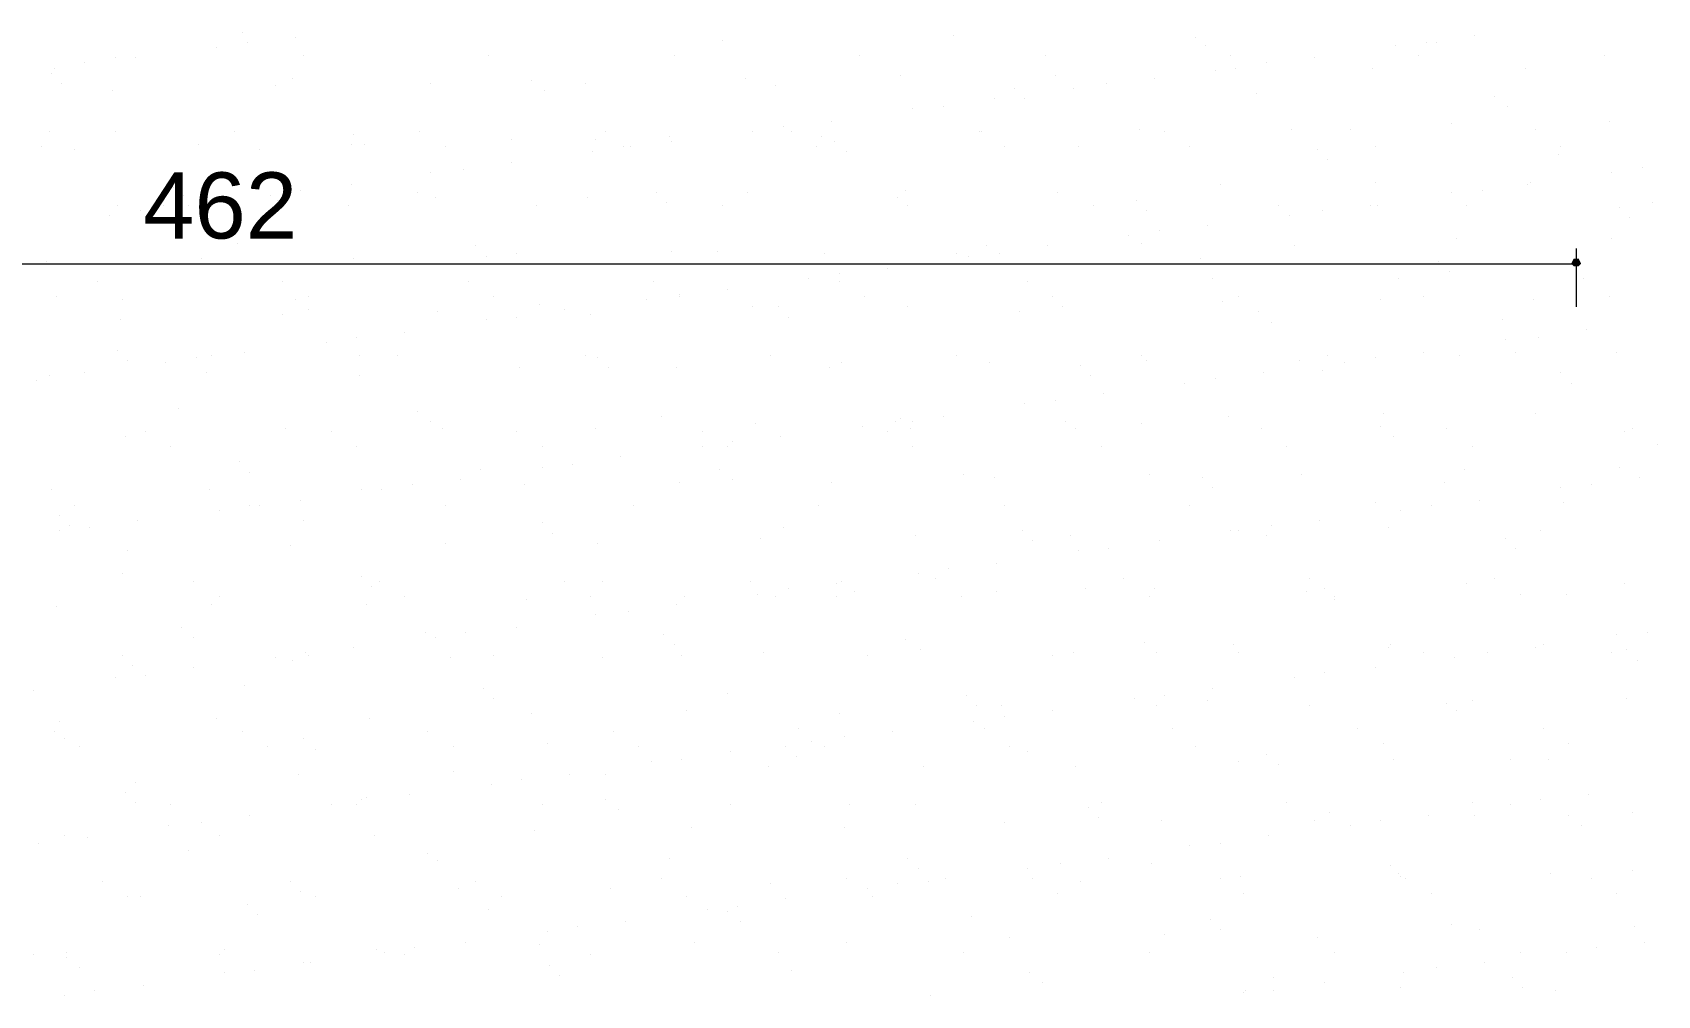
# Model space of a CAD drawing. Header units: millimetres. Extents: x 51.3 to 71.5, y 31.8 to 61.9.
# Drawn here: x 61.428 to 64.193, y 44.169 to 45.807 of the extents above; entities that cross this region are included whole.
import ezdxf

# ---------------------------------------------------------------- set-up
doc = ezdxf.new("R2010")
doc.units = ezdxf.units.MM
for name, color, linetype in [('PDF_0', 7, 'Continuous'), ('PDF_COTAS', 1, 'Continuous'), ('PDF_Texto', 7, 'Continuous')]:
    doc.layers.add(name, color=color, linetype=linetype)
doc.layers.add('PDF_Vegetação', color=7, linetype='Continuous', true_color=0x00dd37)
doc.styles.add('PDF Arial', font='arial.ttf')

msp = doc.modelspace()

# ---------------------------------------------------------------- hatches: boundary and pattern name
at = {"layer": 'PDF_0', "transparency": 33554559}
msp.add_hatch(color=1, dxfattribs=at).paths.add_polyline_path([(64.0637, 45.4138), (64.0594, 45.4225), (64.0507, 45.4225), (64.0464, 45.4138), (64.0507, 45.4095), (64.0594, 45.4095)])

# ---------------------------------------------------------------- linework, layer by layer
at = {"layer": 'PDF_COTAS', "lineweight": 5}
for points in [[(64.0551, 45.4398), (64.0551, 45.3403)], [(59.4288, 45.4138), (64.0551, 45.4138)]]:
    msp.add_lwpolyline(points, dxfattribs=at)
at = {"layer": 'PDF_Vegetação', "lineweight": 5}
for points in [[(61.7852, 45.8073), (61.7852, 45.8073)], [(61.7938, 45.79), (61.7938, 45.79)], [(61.876, 45.7986), (61.876, 45.7986)], [(62.6023, 45.7943), (62.6023, 45.7943)], [(62.9958, 45.803), (62.9958, 45.803)], [(63.4065, 45.7986), (63.4065, 45.7986)], [(63.8, 45.79), (63.8, 45.79)], [(63.8173, 45.79), (63.8173, 45.79)], [(63.8821, 45.803), (63.8821, 45.803)], [(61.569, 45.764), (61.569, 45.764)], [(61.6036, 45.764), (61.6036, 45.764)], [(61.7419, 45.7813), (61.7419, 45.7813)], [(61.8889, 45.7684), (61.8889, 45.7684)], [(62.2046, 45.7684), (62.2046, 45.7684)], [(62.5202, 45.7684), (62.5202, 45.7684)], [(62.8358, 45.7684), (62.8358, 45.7684)], [(63.1514, 45.7684), (63.1514, 45.7684)], [(63.4238, 45.7857), (63.4238, 45.7857)], [(63.4671, 45.7684), (63.4671, 45.7684)], [(63.6097, 45.764), (63.6097, 45.764)], [(63.7481, 45.7857), (63.7481, 45.7857)], [(63.787, 45.7684), (63.787, 45.7684)], [(64.1026, 45.7684), (64.1026, 45.7684)], [(61.4609, 45.7381), (61.4609, 45.7381)], [(61.4652, 45.7467), (61.4652, 45.7467)], [(61.5171, 45.7554), (61.5171, 45.7554)], [(62.905, 45.7338), (62.905, 45.7338)], [(63.1687, 45.7338), (63.1687, 45.7338)], [(63.4411, 45.7424), (63.4411, 45.7424)], [(63.4757, 45.7467), (63.4757, 45.7467)], [(63.5276, 45.7554), (63.5276, 45.7554)], [(63.7092, 45.7467), (63.7092, 45.7467)], [(63.9686, 45.7467), (63.9686, 45.7467)], [(61.4782, 45.7208), (61.4782, 45.7208)], [(61.5647, 45.7078), (61.5647, 45.7078)], [(61.8414, 45.7165), (61.8414, 45.7165)], [(61.8716, 45.7295), (61.8716, 45.7295)], [(62.1051, 45.7208), (62.1051, 45.7208)], [(62.2781, 45.7251), (62.2781, 45.7251)], [(62.2997, 45.7078), (62.2997, 45.7078)], [(62.3689, 45.7208), (62.3689, 45.7208)], [(62.6412, 45.7295), (62.6412, 45.7295)], [(62.6931, 45.7165), (62.6931, 45.7165)], [(63.0995, 45.7122), (63.0995, 45.7122)], [(63.199, 45.7122), (63.199, 45.7122)], [(63.2552, 45.7208), (63.2552, 45.7208)], [(63.3373, 45.7295), (63.3373, 45.7295)], [(62.9266, 45.6776), (62.9266, 45.6776)], [(62.9785, 45.6819), (62.9785, 45.6819)], [(63.065, 45.6949), (63.065, 45.6949)], [(63.1168, 45.6949), (63.1168, 45.6949)], [(63.5103, 45.7035), (63.5103, 45.7035)], [(63.9167, 45.6992), (63.9167, 45.6992)], [(63.9383, 45.6819), (63.9383, 45.6819)], [(62.7883, 45.656), (62.7883, 45.656)], [(63.8432, 45.6516), (63.8432, 45.6516)], [(64.1113, 45.656), (64.1113, 45.656)], [(61.4566, 45.6387), (61.4566, 45.6387)], [(61.569, 45.6387), (61.569, 45.6387)], [(61.7722, 45.6387), (61.7722, 45.6387)], [(61.9754, 45.6343), (61.9754, 45.6343)], [(62.0878, 45.6387), (62.0878, 45.6387)], [(62.2435, 45.6257), (62.2435, 45.6257)], [(62.3862, 45.6257), (62.3862, 45.6257)], [(62.4035, 45.6387), (62.4035, 45.6387)], [(62.5115, 45.63), (62.5115, 45.63)], [(62.6542, 45.6387), (62.6542, 45.6387)], [(62.7061, 45.6473), (62.7061, 45.6473)], [(62.7191, 45.6387), (62.7191, 45.6387)], [(62.771, 45.63), (62.771, 45.63)], [(63.039, 45.6387), (63.039, 45.6387)], [(63.0433, 45.6387), (63.0433, 45.6387)], [(63.3114, 45.643), (63.3114, 45.643)], [(63.3546, 45.6387), (63.3546, 45.6387)], [(63.5708, 45.643), (63.5708, 45.643)], [(63.6703, 45.643), (63.6703, 45.643)], [(63.9859, 45.643), (63.9859, 45.643)], [(61.4436, 45.6127), (61.4436, 45.6127)], [(61.4998, 45.6084), (61.4998, 45.6084)], [(61.7117, 45.617), (61.7117, 45.617)], [(61.8154, 45.6084), (61.8154, 45.6084)], [(61.9711, 45.617), (61.9711, 45.617)], [(61.9927, 45.617), (61.9927, 45.617)], [(62.1311, 45.6127), (62.1311, 45.6127)], [(62.3818, 45.6041), (62.3818, 45.6041)], [(62.4337, 45.6127), (62.4337, 45.6127)], [(62.4467, 45.6127), (62.4467, 45.6127)], [(62.5159, 45.6214), (62.5159, 45.6214)], [(62.7623, 45.6127), (62.7623, 45.6127)], [(62.7926, 45.6214), (62.7926, 45.6214)], [(62.8142, 45.6041), (62.8142, 45.6041)], [(63.0823, 45.6127), (63.0823, 45.6127)], [(63.2076, 45.6127), (63.2076, 45.6127)], [(63.3979, 45.6127), (63.3979, 45.6127)], [(63.6141, 45.6084), (63.6141, 45.6084)], [(63.7135, 45.6127), (63.7135, 45.6127)], [(64.0248, 45.5997), (64.0248, 45.5997)], [(64.0291, 45.6127), (64.0291, 45.6127)], [(62.1051, 45.5695), (62.1051, 45.5695)], [(62.1613, 45.5738), (62.1613, 45.5738)], [(62.2435, 45.5868), (62.2435, 45.5868)], [(63.6314, 45.5911), (63.6314, 45.5911)], [(64.1156, 45.5695), (64.1156, 45.5695)], [(64.1675, 45.5781), (64.1675, 45.5781)], [(61.6684, 45.5435), (61.6684, 45.5435)], [(61.8846, 45.5392), (61.8846, 45.5392)], [(61.9711, 45.5479), (61.9711, 45.5479)], [(62.9136, 45.5392), (62.9136, 45.5392)], [(63.4498, 45.5479), (63.4498, 45.5479)], [(63.7135, 45.5522), (63.7135, 45.5522)], [(63.8951, 45.5392), (63.8951, 45.5392)], [(63.9729, 45.5479), (63.9729, 45.5479)], [(63.9772, 45.5522), (63.9772, 45.5522)], [(61.5733, 45.5133), (61.5733, 45.5133)], [(61.6511, 45.5133), (61.6511, 45.5133)], [(61.6857, 45.5306), (61.6857, 45.5306)], [(61.6944, 45.5133), (61.6944, 45.5133)], [(61.8327, 45.5306), (61.8327, 45.5306)], [(61.8457, 45.5219), (61.8457, 45.5219)], [(61.9668, 45.5133), (61.9668, 45.5133)], [(62.0835, 45.5349), (62.0835, 45.5349)], [(62.1138, 45.5262), (62.1138, 45.5262)], [(62.2867, 45.5133), (62.2867, 45.5133)], [(62.3732, 45.5262), (62.3732, 45.5262)], [(62.4899, 45.5349), (62.4899, 45.5349)], [(62.5072, 45.5176), (62.5072, 45.5176)], [(62.6023, 45.5133), (62.6023, 45.5133)], [(62.6456, 45.5349), (62.6456, 45.5349)], [(62.9007, 45.5262), (62.9007, 45.5262)], [(62.918, 45.5133), (62.918, 45.5133)], [(63.1731, 45.5349), (63.1731, 45.5349)], [(63.2336, 45.5133), (63.2336, 45.5133)], [(63.3071, 45.5219), (63.3071, 45.5219)], [(63.5492, 45.5133), (63.5492, 45.5133)], [(63.7049, 45.5133), (63.7049, 45.5133)], [(63.7178, 45.5133), (63.7178, 45.5133)], [(63.8432, 45.5349), (63.8432, 45.5349)], [(63.8692, 45.5133), (63.8692, 45.5133)], [(64.1848, 45.5176), (64.1848, 45.5176)], [(61.5603, 45.496), (61.5603, 45.496)], [(61.6122, 45.5046), (61.6122, 45.5046)], [(63.3244, 45.5046), (63.3244, 45.5046)], [(63.5665, 45.496), (63.5665, 45.496)], [(63.6227, 45.5046), (63.6227, 45.5046)], [(64.1286, 45.5089), (64.1286, 45.5089)], [(64.1459, 45.4917), (64.1459, 45.4917)], [(63.2941, 45.4614), (63.2941, 45.4614)], [(63.346, 45.47), (63.346, 45.47)], [(63.4281, 45.4787), (63.4281, 45.4787)], [(63.8519, 45.4571), (63.8519, 45.4571)], [(64.1156, 45.4571), (64.1156, 45.4571)], [(61.7765, 45.4484), (61.7765, 45.4484)], [(62.1829, 45.4441), (62.1829, 45.4441)], [(62.2521, 45.4311), (62.2521, 45.4311)], [(62.5159, 45.4354), (62.5159, 45.4354)], [(62.5937, 45.4354), (62.5937, 45.4354)], [(62.7753, 45.4311), (62.7753, 45.4311)], [(63.0001, 45.4311), (63.0001, 45.4311)], [(63.052, 45.4441), (63.052, 45.4441)], [(63.0736, 45.4311), (63.0736, 45.4311)], [(63.1558, 45.4441), (63.1558, 45.4441)], [(63.3157, 45.4484), (63.3157, 45.4484)], [(63.5751, 45.4441), (63.5751, 45.4441)], [(61.4523, 45.4182), (61.4523, 45.4182)], [(61.716, 45.4225), (61.716, 45.4225)], [(61.9754, 45.4225), (61.9754, 45.4225)], [(62.2002, 45.4268), (62.2002, 45.4268)], [(62.8834, 45.4052), (62.8834, 45.4052)], [(63.0217, 45.4268), (63.0217, 45.4268)], [(63.0217, 45.4138), (63.0217, 45.4138)], [(63.4152, 45.4225), (63.4152, 45.4225)], [(63.8216, 45.4182), (63.8216, 45.4182)], [(63.8389, 45.4009), (63.8389, 45.4009)], [(61.5387, 45.3836), (61.5387, 45.3836)], [(61.8544, 45.3836), (61.8544, 45.3836)], [(62.17, 45.3836), (62.17, 45.3836)], [(62.4856, 45.3836), (62.4856, 45.3836)], [(62.7493, 45.3879), (62.7493, 45.3879)], [(62.8012, 45.3965), (62.8012, 45.3965)], [(62.8012, 45.3836), (62.8012, 45.3836)], [(63.1212, 45.3836), (63.1212, 45.3836)], [(63.4368, 45.3879), (63.4368, 45.3879)], [(63.7524, 45.3879), (63.7524, 45.3879)], [(64.068, 45.3879), (64.068, 45.3879)], [(61.4696, 45.3576), (61.4696, 45.3576)], [(61.582, 45.3533), (61.582, 45.3533)], [(61.876, 45.3533), (61.876, 45.3533)], [(61.8976, 45.3576), (61.8976, 45.3576)], [(62.2132, 45.3576), (62.2132, 45.3576)], [(62.4726, 45.3533), (62.4726, 45.3533)], [(62.5288, 45.3619), (62.5288, 45.3619)], [(62.5288, 45.3576), (62.5288, 45.3576)], [(62.611, 45.3706), (62.611, 45.3706)], [(62.8445, 45.3576), (62.8445, 45.3576)], [(63.1644, 45.3576), (63.1644, 45.3576)], [(63.4541, 45.349), (63.4541, 45.349)], [(63.48, 45.3576), (63.48, 45.3576)], [(63.7221, 45.3533), (63.7221, 45.3533)], [(63.7956, 45.3576), (63.7956, 45.3576)], [(63.9816, 45.3533), (63.9816, 45.3533)], [(64.1113, 45.3576), (64.1113, 45.3576)], [(61.5776, 45.3187), (61.5776, 45.3187)], [(61.8544, 45.3274), (61.8544, 45.3274)], [(61.8976, 45.336), (61.8976, 45.336)], [(62.1181, 45.3317), (62.1181, 45.3317)], [(62.2002, 45.3187), (62.2002, 45.3187)], [(62.2521, 45.323), (62.2521, 45.323)], [(62.291, 45.3447), (62.291, 45.3447)], [(62.3343, 45.336), (62.3343, 45.336)], [(62.3775, 45.3274), (62.3775, 45.3274)], [(62.6542, 45.3403), (62.6542, 45.3403)], [(62.6975, 45.3403), (62.6975, 45.3403)], [(62.7147, 45.323), (62.7147, 45.323)], [(62.918, 45.3403), (62.918, 45.3403)], [(63.1082, 45.3317), (63.1082, 45.3317)], [(63.1817, 45.3403), (63.1817, 45.3403)], [(63.5146, 45.3317), (63.5146, 45.3317)], [(63.9297, 45.3187), (63.9297, 45.3187)], [(62.0619, 45.2971), (62.0619, 45.2971)], [(63.5362, 45.3144), (63.5362, 45.3144)], [(64.0724, 45.3014), (64.0724, 45.3014)], [(61.5733, 45.2668), (61.5733, 45.2668)], [(61.7895, 45.2625), (61.7895, 45.2625)], [(61.9279, 45.2798), (61.9279, 45.2798)], [(61.9797, 45.2884), (61.9797, 45.2884)], [(63.7956, 45.2625), (63.7956, 45.2625)], [(63.934, 45.2841), (63.934, 45.2841)], [(63.9513, 45.2625), (63.9513, 45.2625)], [(63.9902, 45.2884), (63.9902, 45.2884)], [(64.1242, 45.2625), (64.1242, 45.2625)], [(61.5906, 45.2495), (61.5906, 45.2495)], [(61.6555, 45.2452), (61.6555, 45.2452)], [(61.7074, 45.2539), (61.7074, 45.2539)], [(61.7333, 45.2582), (61.7333, 45.2582)], [(61.9841, 45.2582), (61.9841, 45.2582)], [(62.0489, 45.2582), (62.0489, 45.2582)], [(62.2564, 45.2366), (62.2564, 45.2366)], [(62.3689, 45.2582), (62.3689, 45.2582)], [(62.3905, 45.2539), (62.3905, 45.2539)], [(62.4078, 45.2366), (62.4078, 45.2366)], [(62.5245, 45.2366), (62.5245, 45.2366)], [(62.6845, 45.2582), (62.6845, 45.2582)], [(62.7839, 45.2366), (62.7839, 45.2366)], [(62.8055, 45.2452), (62.8055, 45.2452)], [(63.0001, 45.2582), (63.0001, 45.2582)], [(63.0563, 45.2452), (63.0563, 45.2452)], [(63.212, 45.2409), (63.212, 45.2409)], [(63.3157, 45.2582), (63.3157, 45.2582)], [(63.3244, 45.2495), (63.3244, 45.2495)], [(63.5838, 45.2495), (63.5838, 45.2495)], [(63.6314, 45.2582), (63.6314, 45.2582)], [(63.6616, 45.2452), (63.6616, 45.2452)], [(63.7135, 45.2539), (63.7135, 45.2539)], [(63.8562, 45.2582), (63.8562, 45.2582)], [(61.435, 45.2149), (61.435, 45.2149)], [(61.4566, 45.2236), (61.4566, 45.2236)], [(61.5171, 45.2279), (61.5171, 45.2279)], [(61.7246, 45.2279), (61.7246, 45.2279)], [(61.9841, 45.2236), (61.9841, 45.2236)], [(63.2293, 45.2236), (63.2293, 45.2236)], [(63.3892, 45.2106), (63.3892, 45.2106)], [(63.4411, 45.2193), (63.4411, 45.2193)], [(63.5233, 45.2279), (63.5233, 45.2279)], [(63.6227, 45.2322), (63.6227, 45.2322)], [(64.0291, 45.2279), (64.0291, 45.2279)], [(64.0464, 45.2106), (64.0464, 45.2106)], [(63.1687, 45.1804), (63.1687, 45.1804)], [(63.2509, 45.1933), (63.2509, 45.1933)], [(61.6771, 45.1674), (61.6771, 45.1674)], [(62.0835, 45.1631), (62.0835, 45.1631)], [(62.4986, 45.1544), (62.4986, 45.1544)], [(62.9785, 45.1544), (62.9785, 45.1544)], [(63.1168, 45.176), (63.1168, 45.176)], [(63.4627, 45.1544), (63.4627, 45.1544)], [(63.7265, 45.1587), (63.7265, 45.1587)], [(63.9859, 45.1587), (63.9859, 45.1587)], [(61.6209, 45.1285), (61.6209, 45.1285)], [(61.8587, 45.1328), (61.8587, 45.1328)], [(61.9365, 45.1285), (61.9365, 45.1285)], [(62.1051, 45.1458), (62.1051, 45.1458)], [(62.1267, 45.1328), (62.1267, 45.1328)], [(62.2521, 45.1285), (62.2521, 45.1285)], [(62.3862, 45.1328), (62.3862, 45.1328)], [(62.5677, 45.1285), (62.5677, 45.1285)], [(62.6585, 45.1414), (62.6585, 45.1414)], [(62.8401, 45.1371), (62.8401, 45.1371)], [(62.8834, 45.1285), (62.8834, 45.1285)], [(62.8963, 45.1458), (62.8963, 45.1458)], [(62.905, 45.1501), (62.905, 45.1501)], [(62.9223, 45.1328), (62.9223, 45.1328)], [(62.9266, 45.1458), (62.9266, 45.1458)], [(63.186, 45.1458), (63.186, 45.1458)], [(63.2033, 45.1328), (63.2033, 45.1328)], [(63.3157, 45.1414), (63.3157, 45.1414)], [(63.5189, 45.1328), (63.5189, 45.1328)], [(63.7221, 45.1371), (63.7221, 45.1371)], [(63.8346, 45.1328), (63.8346, 45.1328)], [(64.1372, 45.1285), (64.1372, 45.1285)], [(64.1502, 45.1328), (64.1502, 45.1328)], [(61.5863, 45.1198), (61.5863, 45.1198)], [(61.6641, 45.1025), (61.6641, 45.1025)], [(61.9797, 45.1025), (61.9797, 45.1025)], [(62.2954, 45.1025), (62.2954, 45.1025)], [(62.5677, 45.1025), (62.5677, 45.1025)], [(62.611, 45.1025), (62.611, 45.1025)], [(62.6196, 45.1112), (62.6196, 45.1112)], [(62.7018, 45.1198), (62.7018, 45.1198)], [(62.9266, 45.1025), (62.9266, 45.1025)], [(63.2466, 45.1025), (63.2466, 45.1025)], [(63.5622, 45.1025), (63.5622, 45.1025)], [(63.7438, 45.1198), (63.7438, 45.1198)], [(63.8778, 45.1025), (63.8778, 45.1025)], [(64.1934, 45.1069), (64.1934, 45.1069)], [(61.7809, 45.0766), (61.7809, 45.0766)], [(62.3472, 45.0723), (62.3472, 45.0723)], [(62.4294, 45.0852), (62.4294, 45.0852)], [(61.7981, 45.0593), (61.7981, 45.0593)], [(62.157, 45.0463), (62.157, 45.0463)], [(62.1916, 45.0636), (62.1916, 45.0636)], [(62.2954, 45.0679), (62.2954, 45.0679)], [(62.5288, 45.042), (62.5288, 45.042)], [(62.598, 45.0636), (62.598, 45.0636)], [(62.6196, 45.0463), (62.6196, 45.0463)], [(62.7883, 45.042), (62.7883, 45.042)], [(63.0131, 45.055), (63.0131, 45.055)], [(63.065, 45.0506), (63.065, 45.0506)], [(63.3287, 45.055), (63.3287, 45.055)], [(63.4195, 45.0506), (63.4195, 45.0506)], [(63.5881, 45.055), (63.5881, 45.055)], [(63.8302, 45.042), (63.8302, 45.042)], [(63.8648, 45.0636), (63.8648, 45.0636)], [(64.1286, 45.0679), (64.1286, 45.0679)], [(64.1632, 45.0506), (64.1632, 45.0506)], [(61.4609, 45.029), (61.4609, 45.029)], [(61.729, 45.029), (61.729, 45.029)], [(61.9884, 45.029), (61.9884, 45.029)], [(62.023, 45.029), (62.023, 45.029)], [(62.0749, 45.0377), (62.0749, 45.0377)], [(62.2651, 45.0377), (62.2651, 45.0377)], [(63.4368, 45.0334), (63.4368, 45.0334)], [(64.0291, 45.0334), (64.0291, 45.0334)], [(64.081, 45.0377), (64.081, 45.0377)], [(61.4739, 44.9858), (61.4739, 44.9858)], [(61.4998, 45.0031), (61.4998, 45.0031)], [(61.7463, 44.9944), (61.7463, 44.9944)], [(61.7981, 45.0031), (61.7981, 45.0031)], [(61.8154, 45.0031), (61.8154, 45.0031)], [(61.8846, 45.0117), (61.8846, 45.0117)], [(62.1311, 45.0031), (62.1311, 45.0031)], [(62.451, 45.0031), (62.451, 45.0031)], [(62.7666, 45.0031), (62.7666, 45.0031)], [(63.0823, 45.0031), (63.0823, 45.0031)], [(63.3979, 45.0031), (63.3979, 45.0031)], [(63.7135, 45.0074), (63.7135, 45.0074)], [(63.7567, 44.9944), (63.7567, 44.9944)], [(63.8086, 45.0031), (63.8086, 45.0031)], [(63.8908, 45.0117), (63.8908, 45.0117)], [(64.0334, 45.0074), (64.0334, 45.0074)], [(61.4739, 44.9599), (61.4739, 44.9599)], [(61.4912, 44.9685), (61.4912, 44.9685)], [(61.5258, 44.9642), (61.5258, 44.9642)], [(61.6079, 44.9771), (61.6079, 44.9771)], [(61.8889, 44.9771), (61.8889, 44.9771)], [(62.2954, 44.9728), (62.2954, 44.9728)], [(62.7061, 44.9642), (62.7061, 44.9642)], [(63.1125, 44.9599), (63.1125, 44.9599)], [(63.4671, 44.9599), (63.4671, 44.9599)], [(63.48, 44.9599), (63.48, 44.9599)], [(63.5362, 44.9685), (63.5362, 44.9685)], [(63.6184, 44.9771), (63.6184, 44.9771)], [(63.7351, 44.9642), (63.7351, 44.9642)], [(63.9945, 44.9599), (63.9945, 44.9599)], [(61.8673, 44.9339), (61.8673, 44.9339)], [(62.1311, 44.9382), (62.1311, 44.9382)], [(62.3127, 44.9555), (62.3127, 44.9555)], [(62.3905, 44.9382), (62.3905, 44.9382)], [(62.6672, 44.9469), (62.6672, 44.9469)], [(62.9309, 44.9512), (62.9309, 44.9512)], [(63.1298, 44.9426), (63.1298, 44.9426)], [(63.1947, 44.9512), (63.1947, 44.9512)], [(63.346, 44.9426), (63.346, 44.9426)], [(63.5276, 44.9512), (63.5276, 44.9512)], [(63.934, 44.9469), (63.934, 44.9469)], [(61.5906, 44.9253), (61.5906, 44.9253)], [(63.0693, 44.9036), (63.0693, 44.9036)], [(63.2076, 44.9253), (63.2076, 44.9253)], [(63.2595, 44.9296), (63.2595, 44.9296)], [(63.9513, 44.9296), (63.9513, 44.9296)], [(61.582, 44.8864), (61.582, 44.8864)], [(61.9884, 44.882), (61.9884, 44.882)], [(62.9353, 44.8864), (62.9353, 44.8864)], [(62.9655, 44.8777), (62.9655, 44.8777)], [(62.9871, 44.895), (62.9871, 44.895)], [(63.2855, 44.8777), (63.2855, 44.8777)], [(63.6011, 44.8777), (63.6011, 44.8777)], [(63.9167, 44.8777), (63.9167, 44.8777)], [(61.703, 44.8734), (61.703, 44.8734)], [(61.7463, 44.8474), (61.7463, 44.8474)], [(62.0057, 44.8647), (62.0057, 44.8647)], [(62.0186, 44.8734), (62.0186, 44.8734)], [(62.0619, 44.8474), (62.0619, 44.8474)], [(62.3343, 44.8734), (62.3343, 44.8734)], [(62.3775, 44.8474), (62.3775, 44.8474)], [(62.3991, 44.8734), (62.3991, 44.8734)], [(62.5375, 44.8474), (62.5375, 44.8474)], [(62.6499, 44.8734), (62.6499, 44.8734)], [(62.6629, 44.8518), (62.6629, 44.8518)], [(62.6931, 44.8474), (62.6931, 44.8474)], [(62.7147, 44.8604), (62.7147, 44.8604)], [(62.7969, 44.8691), (62.7969, 44.8691)], [(62.7969, 44.8474), (62.7969, 44.8474)], [(62.8055, 44.8734), (62.8055, 44.8734)], [(62.8272, 44.8561), (62.8272, 44.8561)], [(63.0088, 44.8474), (63.0088, 44.8474)], [(63.0693, 44.8561), (63.0693, 44.8561)], [(63.2206, 44.8604), (63.2206, 44.8604)], [(63.3287, 44.8474), (63.3287, 44.8474)], [(63.3373, 44.8604), (63.3373, 44.8604)], [(63.5968, 44.8561), (63.5968, 44.8561)], [(63.627, 44.8604), (63.627, 44.8604)], [(63.6443, 44.8474), (63.6443, 44.8474)], [(63.8692, 44.8691), (63.8692, 44.8691)], [(63.9599, 44.8518), (63.9599, 44.8518)], [(64.0378, 44.8518), (64.0378, 44.8518)], [(64.1372, 44.8691), (64.1372, 44.8691)], [(61.4696, 44.8301), (61.4696, 44.8301)], [(61.7333, 44.8345), (61.7333, 44.8345)], [(61.997, 44.8345), (61.997, 44.8345)], [(62.2694, 44.8431), (62.2694, 44.8431)], [(62.4424, 44.8215), (62.4424, 44.8215)], [(62.5245, 44.8345), (62.5245, 44.8345)], [(63.6443, 44.8431), (63.6443, 44.8431)], [(61.6814, 44.7956), (61.6814, 44.7956)], [(62.2521, 44.7956), (62.2521, 44.7956)], [(62.3862, 44.8172), (62.3862, 44.8172)], [(61.703, 44.7783), (61.703, 44.7783)], [(62.0965, 44.7869), (62.0965, 44.7869)], [(62.1138, 44.7783), (62.1138, 44.7783)], [(62.1657, 44.7869), (62.1657, 44.7869)], [(62.5029, 44.7826), (62.5029, 44.7826)], [(62.5202, 44.7653), (62.5202, 44.7653)], [(62.9136, 44.7739), (62.9136, 44.7739)], [(63.3201, 44.7696), (63.3201, 44.7696)], [(63.4714, 44.7653), (63.4714, 44.7653)], [(63.7394, 44.7653), (63.7394, 44.7653)], [(63.9989, 44.7653), (63.9989, 44.7653)], [(64.1242, 44.7826), (64.1242, 44.7826)], [(64.1761, 44.7869), (64.1761, 44.7869)], [(61.582, 44.748), (61.582, 44.748)], [(61.8414, 44.7437), (61.8414, 44.7437)], [(61.8716, 44.7393), (61.8716, 44.7393)], [(61.8933, 44.7523), (61.8933, 44.7523)], [(61.8976, 44.748), (61.8976, 44.748)], [(61.9754, 44.761), (61.9754, 44.761)], [(62.1397, 44.7437), (62.1397, 44.7437)], [(62.2132, 44.748), (62.2132, 44.748)], [(62.3991, 44.7437), (62.3991, 44.7437)], [(62.5332, 44.748), (62.5332, 44.748)], [(62.6715, 44.7523), (62.6715, 44.7523)], [(62.8488, 44.748), (62.8488, 44.748)], [(62.9396, 44.7566), (62.9396, 44.7566)], [(63.1644, 44.748), (63.1644, 44.748)], [(63.199, 44.7523), (63.199, 44.7523)], [(63.3417, 44.7523), (63.3417, 44.7523)], [(63.48, 44.7523), (63.48, 44.7523)], [(63.7351, 44.761), (63.7351, 44.761)], [(63.7956, 44.7523), (63.7956, 44.7523)], [(63.8475, 44.7437), (63.8475, 44.7437)], [(63.9037, 44.7523), (63.9037, 44.7523)], [(63.9859, 44.761), (63.9859, 44.761)], [(64.1156, 44.7523), (64.1156, 44.7523)], [(64.1415, 44.7566), (64.1415, 44.7566)], [(64.1588, 44.7393), (64.1588, 44.7393)], [(61.5993, 44.7307), (61.5993, 44.7307)], [(61.6209, 44.7134), (61.6209, 44.7134)], [(61.703, 44.7264), (61.703, 44.7264)], [(63.627, 44.7177), (63.627, 44.7177)], [(63.7135, 44.7264), (63.7135, 44.7264)], [(61.4306, 44.6875), (61.4306, 44.6875)], [(61.569, 44.7091), (61.569, 44.7091)], [(61.7895, 44.6961), (61.7895, 44.6961)], [(62.1959, 44.6918), (62.1959, 44.6918)], [(62.611, 44.6831), (62.611, 44.6831)], [(63.4368, 44.6918), (63.4368, 44.6918)], [(63.5751, 44.7091), (63.5751, 44.7091)], [(62.2132, 44.6745), (62.2132, 44.6745)], [(63.0174, 44.6788), (63.0174, 44.6788)], [(63.0347, 44.6615), (63.0347, 44.6615)], [(63.0779, 44.6615), (63.0779, 44.6615)], [(63.3028, 44.6745), (63.3028, 44.6745)], [(63.3417, 44.6615), (63.3417, 44.6615)], [(63.3546, 44.6788), (63.3546, 44.6788)], [(63.4281, 44.6702), (63.4281, 44.6702)], [(63.6011, 44.6615), (63.6011, 44.6615)], [(63.8346, 44.6658), (63.8346, 44.6658)], [(63.8778, 44.6702), (63.8778, 44.6702)], [(64.1415, 44.6745), (64.1415, 44.6745)], [(61.4739, 44.6356), (61.4739, 44.6356)], [(61.7419, 44.6399), (61.7419, 44.6399)], [(62.0014, 44.6399), (62.0014, 44.6399)], [(62.2781, 44.6486), (62.2781, 44.6486)], [(62.5418, 44.6529), (62.5418, 44.6529)], [(62.8012, 44.6486), (62.8012, 44.6486)], [(63.0304, 44.6356), (63.0304, 44.6356)], [(63.0823, 44.6442), (63.0823, 44.6442)], [(63.1644, 44.6529), (63.1644, 44.6529)], [(63.8519, 44.6529), (63.8519, 44.6529)], [(61.4652, 44.6183), (61.4652, 44.6183)], [(61.4825, 44.6053), (61.4825, 44.6053)], [(61.7852, 44.6183), (61.7852, 44.6183)], [(61.8889, 44.6053), (61.8889, 44.6053)], [(62.1008, 44.6183), (62.1008, 44.6183)], [(62.4164, 44.6183), (62.4164, 44.6183)], [(62.732, 44.6226), (62.732, 44.6226)], [(62.7537, 44.601), (62.7537, 44.601)], [(62.8099, 44.6096), (62.8099, 44.6096)], [(62.892, 44.6183), (62.892, 44.6183)], [(63.0477, 44.6226), (63.0477, 44.6226)], [(63.3676, 44.6226), (63.3676, 44.6226)], [(63.6832, 44.6226), (63.6832, 44.6226)], [(63.9989, 44.6226), (63.9989, 44.6226)], [(61.5085, 44.5923), (61.5085, 44.5923)], [(61.8284, 44.5923), (61.8284, 44.5923)], [(61.9106, 44.588), (61.9106, 44.588)], [(62.144, 44.5923), (62.144, 44.5923)], [(62.304, 44.5967), (62.304, 44.5967)], [(62.4597, 44.5923), (62.4597, 44.5923)], [(62.6153, 44.5837), (62.6153, 44.5837)], [(62.7104, 44.5923), (62.7104, 44.5923)], [(62.7277, 44.5751), (62.7277, 44.5751)], [(62.7753, 44.5923), (62.7753, 44.5923)], [(63.0909, 44.5923), (63.0909, 44.5923)], [(63.1212, 44.5837), (63.1212, 44.5837)], [(63.4065, 44.5923), (63.4065, 44.5923)], [(63.5276, 44.5794), (63.5276, 44.5794)], [(63.7265, 44.5967), (63.7265, 44.5967)], [(64.0421, 44.5967), (64.0421, 44.5967)], [(61.8803, 44.5448), (61.8803, 44.5448)], [(62.144, 44.5491), (62.144, 44.5491)], [(62.3429, 44.5448), (62.3429, 44.5448)], [(62.4035, 44.5448), (62.4035, 44.5448)], [(62.4813, 44.5664), (62.4813, 44.5664)], [(62.5332, 44.5707), (62.5332, 44.5707)], [(62.6802, 44.5578), (62.6802, 44.5578)], [(62.9439, 44.5578), (62.9439, 44.5578)], [(63.2033, 44.5578), (63.2033, 44.5578)], [(63.48, 44.5664), (63.48, 44.5664)], [(63.5492, 44.5621), (63.5492, 44.5621)], [(63.7438, 44.5707), (63.7438, 44.5707)], [(63.9427, 44.5707), (63.9427, 44.5707)], [(64.0075, 44.5707), (64.0075, 44.5707)], [(61.6036, 44.5318), (61.6036, 44.5318)], [(62.2089, 44.5275), (62.2089, 44.5275)], [(62.2608, 44.5361), (62.2608, 44.5361)], [(61.5863, 44.5145), (61.5863, 44.5145)], [(61.6036, 44.4972), (61.6036, 44.4972)], [(61.6641, 44.4929), (61.6641, 44.4929)], [(61.9365, 44.4929), (61.9365, 44.4929)], [(61.9797, 44.4929), (61.9797, 44.4929)], [(61.9884, 44.5016), (61.9884, 44.5016)], [(61.997, 44.5059), (61.997, 44.5059)], [(62.0705, 44.5102), (62.0705, 44.5102)], [(62.2954, 44.4929), (62.2954, 44.4929)], [(62.4035, 44.5016), (62.4035, 44.5016)], [(62.6153, 44.4929), (62.6153, 44.4929)], [(62.8185, 44.4929), (62.8185, 44.4929)], [(62.9309, 44.4929), (62.9309, 44.4929)], [(63.2249, 44.4886), (63.2249, 44.4886)], [(63.2466, 44.4972), (63.2466, 44.4972)], [(63.5622, 44.4972), (63.5622, 44.4972)], [(63.8778, 44.4972), (63.8778, 44.4972)], [(63.9427, 44.4929), (63.9427, 44.4929)], [(63.9945, 44.5016), (63.9945, 44.5016)], [(64.0767, 44.5102), (64.0767, 44.5102)], [(61.716, 44.4626), (61.716, 44.4626)], [(61.7981, 44.4756), (61.7981, 44.4756)], [(62.4251, 44.4843), (62.4251, 44.4843)], [(63.0823, 44.4626), (63.0823, 44.4626)], [(63.2422, 44.4713), (63.2422, 44.4713)], [(63.3503, 44.467), (63.3503, 44.467)], [(63.6097, 44.467), (63.6097, 44.467)], [(63.6357, 44.4799), (63.6357, 44.4799)], [(63.7221, 44.467), (63.7221, 44.467)], [(63.8043, 44.4756), (63.8043, 44.4756)], [(63.8821, 44.4756), (63.8821, 44.4756)], [(64.0421, 44.4756), (64.0421, 44.4756)], [(64.1502, 44.4799), (64.1502, 44.4799)], [(61.4825, 44.441), (61.4825, 44.441)], [(61.5214, 44.4367), (61.5214, 44.4367)], [(61.6598, 44.4583), (61.6598, 44.4583)], [(61.7463, 44.441), (61.7463, 44.441)], [(62.01, 44.441), (62.01, 44.441)], [(62.2824, 44.4497), (62.2824, 44.4497)], [(62.5505, 44.454), (62.5505, 44.454)], [(62.8099, 44.454), (62.8099, 44.454)], [(63.5319, 44.441), (63.5319, 44.441)], [(63.6703, 44.4583), (63.6703, 44.4583)], [(64.0637, 44.4583), (64.0637, 44.4583)], [(61.4393, 44.428), (61.4393, 44.428)], [(61.6944, 44.4151), (61.6944, 44.4151)], [(62.1008, 44.4108), (62.1008, 44.4108)], [(63.3979, 44.4237), (63.3979, 44.4237)], [(63.4498, 44.428), (63.4498, 44.428)], [(62.1181, 44.3978), (62.1181, 44.3978)], [(62.5115, 44.4021), (62.5115, 44.4021)], [(62.918, 44.4021), (62.918, 44.4021)], [(62.9353, 44.3848), (62.9353, 44.3848)], [(63.1212, 44.3848), (63.1212, 44.3848)], [(63.1774, 44.3935), (63.1774, 44.3935)], [(63.2595, 44.4021), (63.2595, 44.4021)], [(63.333, 44.3935), (63.333, 44.3935)], [(63.7394, 44.3891), (63.7394, 44.3891)], [(64.1502, 44.3805), (64.1502, 44.3805)], [(61.5474, 44.3632), (61.5474, 44.3632)], [(61.8673, 44.3632), (61.8673, 44.3632)], [(62.1527, 44.3502), (62.1527, 44.3502)], [(62.1829, 44.3632), (62.1829, 44.3632)], [(62.4121, 44.3502), (62.4121, 44.3502)], [(62.4986, 44.3675), (62.4986, 44.3675)], [(62.6845, 44.3589), (62.6845, 44.3589)], [(62.8142, 44.3675), (62.8142, 44.3675)], [(62.8488, 44.3502), (62.8488, 44.3502)], [(62.9007, 44.3589), (62.9007, 44.3589)], [(62.9525, 44.3632), (62.9525, 44.3632)], [(62.9828, 44.3675), (62.9828, 44.3675)], [(63.1298, 44.3675), (63.1298, 44.3675)], [(63.212, 44.3632), (63.212, 44.3632)], [(63.4498, 44.3675), (63.4498, 44.3675)], [(63.4844, 44.3718), (63.4844, 44.3718)], [(63.7524, 44.3762), (63.7524, 44.3762)], [(63.7567, 44.3718), (63.7567, 44.3718)], [(63.7654, 44.3675), (63.7654, 44.3675)], [(64.0118, 44.3762), (64.0118, 44.3762)], [(64.081, 44.3675), (64.081, 44.3675)], [(61.5906, 44.3373), (61.5906, 44.3373)], [(61.6122, 44.3373), (61.6122, 44.3373)], [(61.7938, 44.3243), (61.7938, 44.3243)], [(61.8846, 44.3459), (61.8846, 44.3459)], [(61.9106, 44.3373), (61.9106, 44.3373)], [(62.2262, 44.3373), (62.2262, 44.3373)], [(62.5418, 44.3373), (62.5418, 44.3373)], [(62.7104, 44.3329), (62.7104, 44.3329)], [(62.8574, 44.3373), (62.8574, 44.3373)], [(63.1731, 44.3416), (63.1731, 44.3416)], [(63.4887, 44.3416), (63.4887, 44.3416)], [(63.8086, 44.3416), (63.8086, 44.3416)], [(64.1242, 44.3416), (64.1242, 44.3416)], [(61.8111, 44.307), (61.8111, 44.307)], [(62.2046, 44.3156), (62.2046, 44.3156)], [(62.5764, 44.3156), (62.5764, 44.3156)], [(62.611, 44.3113), (62.611, 44.3113)], [(62.6283, 44.32), (62.6283, 44.32)], [(63.026, 44.3027), (63.026, 44.3027)], [(63.4325, 44.2983), (63.4325, 44.2983)], [(62.304, 44.2767), (62.304, 44.2767)], [(62.3559, 44.2854), (62.3559, 44.2854)], [(62.438, 44.294), (62.438, 44.294)], [(62.6326, 44.294), (62.6326, 44.294)], [(63.0909, 44.2681), (63.0909, 44.2681)], [(63.3546, 44.2724), (63.3546, 44.2724)], [(63.4498, 44.281), (63.4498, 44.281)], [(63.6141, 44.2681), (63.6141, 44.2681)], [(63.8432, 44.2897), (63.8432, 44.2897)], [(63.8908, 44.281), (63.8908, 44.281)], [(64.1545, 44.2854), (64.1545, 44.2854)], [(61.4868, 44.2421), (61.4868, 44.2421)], [(61.7549, 44.2465), (61.7549, 44.2465)], [(62.0143, 44.2465), (62.0143, 44.2465)], [(62.0273, 44.2421), (62.0273, 44.2421)], [(62.0792, 44.2508), (62.0792, 44.2508)], [(62.1657, 44.2594), (62.1657, 44.2594)], [(62.291, 44.2551), (62.291, 44.2551)], [(62.5548, 44.2594), (62.5548, 44.2594)], [(62.6975, 44.2421), (62.6975, 44.2421)], [(62.8142, 44.2594), (62.8142, 44.2594)], [(63.0131, 44.2421), (63.0131, 44.2421)], [(63.3287, 44.2421), (63.3287, 44.2421)], [(63.6443, 44.2421), (63.6443, 44.2421)], [(63.9599, 44.2421), (63.9599, 44.2421)], [(64.0378, 44.2421), (64.0378, 44.2421)], [(64.0897, 44.2508), (64.0897, 44.2508)], [(64.1718, 44.2594), (64.1718, 44.2594)], [(61.4306, 44.2378), (61.4306, 44.2378)], [(61.4868, 44.2335), (61.4868, 44.2335)], [(61.5085, 44.2162), (61.5085, 44.2162)], [(61.7463, 44.2378), (61.7463, 44.2378)], [(61.8068, 44.2119), (61.8068, 44.2119)], [(61.8889, 44.2248), (61.8889, 44.2248)], [(61.9019, 44.2248), (61.9019, 44.2248)], [(62.0619, 44.2378), (62.0619, 44.2378)], [(62.3083, 44.2205), (62.3083, 44.2205)], [(62.3775, 44.2378), (62.3775, 44.2378)], [(62.7191, 44.2119), (62.7191, 44.2119)], [(63.8173, 44.2162), (63.8173, 44.2162)], [(63.8994, 44.2248), (63.8994, 44.2248)], [(61.6166, 44.1859), (61.6166, 44.1859)], [(61.7549, 44.2075), (61.7549, 44.2075)], [(62.3256, 44.2032), (62.3256, 44.2032)], [(63.1255, 44.2075), (63.1255, 44.2075)], [(63.1471, 44.1903), (63.1471, 44.1903)], [(63.5406, 44.1989), (63.5406, 44.1989)], [(63.627, 44.1903), (63.627, 44.1903)], [(63.7611, 44.2075), (63.7611, 44.2075)], [(63.947, 44.1989), (63.947, 44.1989)], [(61.4825, 44.1686), (61.4825, 44.1686)], [(61.5344, 44.1773), (61.5344, 44.1773)], [(62.9569, 44.1686), (62.9569, 44.1686)], [(63.4887, 44.173), (63.4887, 44.173)], [(63.493, 44.1773), (63.493, 44.1773)], [(63.5406, 44.1773), (63.5406, 44.1773)], [(63.7567, 44.1816), (63.7567, 44.1816)], [(63.9643, 44.1816), (63.9643, 44.1816)], [(64.0205, 44.1773), (64.0205, 44.1773)]]:
    msp.add_lwpolyline(points, dxfattribs=at)

# ---------------------------------------------------------------- texts
at = {"layer": 'PDF_Texto', "insert": (61.6166, 45.4551), "char_height": 0.11253, "attachment_point": 7, "style": 'PDF Arial'}
msp.add_mtext('462', dxfattribs=at)

doc.saveas('drawing.dxf')
